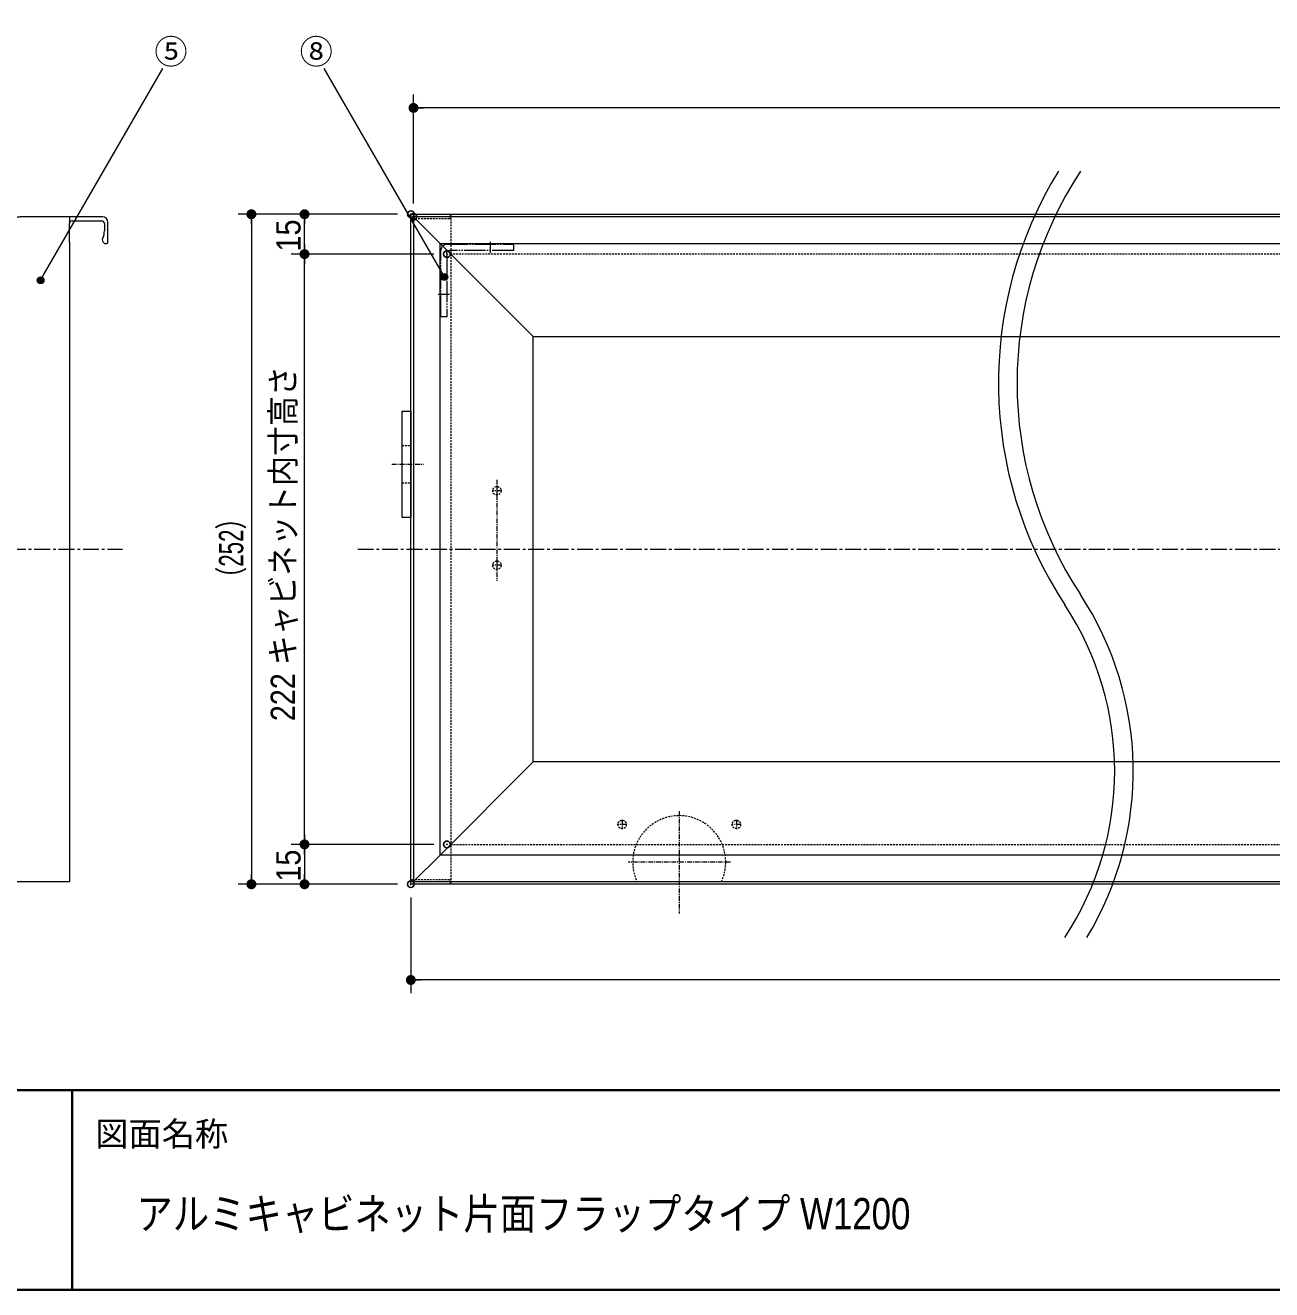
# Model space of a CAD drawing. Units: millimetres, scale not verified. Extents: x -1516 to 1516, y -761 to 761.
# Drawn here: x -1002 to -532.9, y -692.5 to -216.9 of the extents above; entities that cross this region are included whole.
import ezdxf
from ezdxf.enums import TextEntityAlignment as Align

# ---------------------------------------------------------------- set-up
doc = ezdxf.new("R2010")
doc.units = ezdxf.units.MM
doc.header["$LTSCALE"] = 5
doc.header["$PDMODE"] = 32
doc.header["$PDSIZE"] = 2.5
for name, pattern in [('USER1', [2.91, 1.76, -0.4, 0.35, -0.4]), ('USER2', [1.11, 0.71, -0.4]), ('USER3', [10.5, 8, -0.5, 0.5, -0.5, 0.5, -0.5]), ('USER4', [9.172222, 5.997222, -1.058333, 1.058333, -1.058333])]:
    doc.linetypes.add(name, pattern=pattern)
for name, color, linetype, lineweight in [('0-0_2寸法-3', 7, 'Continuous', 15), ('0-1_3一般', 7, 'Continuous', 15), ('0-2_1図面枠', 7, 'Continuous', 20), ('0-3_2寸法-1', 7, 'Continuous', 15), ('0-4_0', 7, 'Continuous', 25)]:
    doc.layers.add(name, color=color, linetype=linetype, lineweight=lineweight)
doc.layers.add('0-5_Defpoints', color=7, linetype='Continuous')
doc.styles.add('ＭＳ Ｐゴシック', font='')
doc.styles.get('ＭＳ Ｐゴシック').set_extended_font_data('MS PGothic')

# ---------------------------------------------------------------- blocks, each defined once
blk = doc.blocks.new('グループ-25')
at = {"layer": '0-1_3一般'}
for p, q in [((-2066, -1872.56), (-2066, -1810.06)), ((1931, -1810.06), (1931, -1872.56)), ((-2066, -1947.56), (-2066, -1872.56)), ((-2050, -1872.56), (-2050, -1947.56)), ((1915, -1947.56), (1915, -1872.56)), ((1931, -1872.56), (1931, -1947.56)), ((-2050, -1947.56), (-2050, -2010.06)), ((1915, -2010.06), (1915, -1947.56))]:
    blk.add_line(p, q, dxfattribs=at)
at = {"layer": '0-1_3一般', "linetype": 'USER2'}
for p, q in [((-2066, -1875.06), (-2050, -1875.06)), ((1915, -1875.06), (1931, -1875.06)), ((-2066, -1945.06), (-2050, -1945.06)), ((1915, -1945.06), (1931, -1945.06))]:
    blk.add_line(p, q, dxfattribs=at)
at = {"layer": '0-1_3一般', "linetype": 'USER1'}
for p, q in [((-2085.56, -1910.06), (-2026.06, -1910.06)), ((1891.06, -1910.06), (1950.56, -1910.06))]:
    blk.add_line(p, q, dxfattribs=at)
at = {"layer": '0-1_3一般'}
for points in [[(-2066, -1810.06), (-2050, -1810.06), (-2050, -1872.56)], [(1915, -1872.56), (1915, -1810.06), (1931, -1810.06)], [(-2050, -2010.06), (-2066, -2010.06), (-2066, -1947.56)], [(1931, -1947.56), (1931, -2010.06), (1915, -2010.06)]]:
    blk.add_lwpolyline(points, dxfattribs=at)
blk = doc.blocks.new('グループ-28')
at = {"layer": '0-1_3一般', "linetype": 'USER3'}
for p, q in [((-1982, -1496.5), (-1857, -1496.5)), ((-1900, -1512.38), (-1900, -1491.88)), ((-1857, -1496.5), (-1857, -1508)), ((1722, -1496.5), (1847, -1496.5)), ((1722, -1508), (1722, -1496.5)), ((1765, -1491.88), (1765, -1512.38)), ((-1993.5, -1519.83), (-1993.5, -1508)), ((-1993.5, -1633), (-1993.5, -1519.83)), ((-1982, -1508), (-1983.6, -1506.4)), ((-1982, -1513), (-1982, -1633)), ((-1857, -1508), (-1977, -1508)), ((1842, -1508), (1722, -1508)), ((1848.6, -1506.4), (1847, -1508)), ((1847, -1633), (1847, -1513)), ((1858.5, -1508), (1858.5, -1519.83)), ((1858.5, -1519.83), (1858.5, -1633)), ((-1998.5, -1590), (-1977, -1590)), ((1842, -1590), (1863.5, -1590)), ((-1982, -1633), (-1993.5, -1633)), ((1858.5, -1633), (1847, -1633))]:
    blk.add_line(p, q, dxfattribs=at)
for points in [[(-1982, -1513), (-1982, -1508), (-1977, -1508)], [(1842, -1508), (1847, -1508), (1847, -1513)]]:
    blk.add_lwpolyline(points, dxfattribs=at)
for centre, start, end in [((-1982, -1508), 90, 180), ((1847, -1508), 0, 90)]:
    blk.add_arc(centre, 11.5, start, end, dxfattribs=at)
blk = doc.blocks.new('グループ-29')
at = {"layer": '0-1_3一般'}
for p, q in [((-2050, -1448), (-2050, -1442.5)), ((-2050, -2692), (-2050, -1448)), ((-2047.5, -1440), (-1977.5, -1440)), ((-2045, -1445), (-1995, -1495)), ((-2045, -1445), (-2045, -2695)), ((1910, -1445), (-2045, -1445)), ((-1975, -1440), (1840, -1440)), ((-1975, -1442.5), (-1975, -1440)), ((-1995, -1495), (-1820, -1670)), ((-1995, -2645), (-1995, -1495)), ((-1995, -1495), (1860, -1495)), ((-1975, -1515), (-1975, -1512.5)), ((-1820, -1670), (1685, -1670)), ((-1820, -2470), (-1820, -1670)), ((-1820, -2470), (-1995, -2645)), ((1685, -2470), (-1820, -2470)), ((-1975, -2627.5), (-1975, -2625)), ((-1995, -2645), (-2045, -2695)), ((1860, -2645), (-1995, -2645)), ((-2050, -2692), (-2047.5, -2692)), ((-2050, -2697.5), (-2050, -2692)), ((-1977.5, -2700), (-2047.5, -2700)), ((-2045, -2695), (-1624.52, -2695)), ((-1975, -2700), (-1975, -2697.5)), ((1840, -2700), (-1975, -2700))]:
    blk.add_line(p, q, dxfattribs=at)
at = {"layer": '0-1_3一般', "linetype": 'USER2'}
for p, q in [((-2047.5, -1448), (-2050, -1448)), ((-2047.5, -1448), (-1977.5, -1448)), ((-1975, -1448), (-1977.5, -1448)), ((-1975, -1442.5), (-1975, -1512.5)), ((-1975, -2125), (-1975, -2625)), ((-1975, -2625), (1840, -2625)), ((-1975, -2627.5), (-1975, -2697.5)), ((-1977.5, -2692), (-2047.5, -2692)), ((-1977.5, -2692), (-1975, -2692))]:
    blk.add_line(p, q, dxfattribs=at)
at = {"layer": '0-1_3一般', "linetype": 'USER1'}
for p, q in [((-1888, -1939.21), (-1888, -2129.21)), ((-1879.2, -1960), (-1896.8, -1960)), ((-1888, -1951.2), (-1888, -1968.8)), ((-1888, -2091.2), (-1888, -2108.8)), ((-1879.2, -2100), (-1896.8, -2100)), ((-1545, -2562.25), (-1545, -2754.75)), ((-1643.7, -2587.5), (-1661.3, -2587.5)), ((-1652.5, -2578.7), (-1652.5, -2596.3)), ((-1428.7, -2587.5), (-1446.3, -2587.5)), ((-1437.5, -2578.7), (-1437.5, -2596.3)), ((-1448.75, -2658.5), (-1641.25, -2658.5))]:
    blk.add_line(p, q, dxfattribs=at)
at = {"layer": '0-1_3一般', "linetype": 'USER2'}
blk.add_lwpolyline([(1840, -2125), (1840, -1515), (-1975, -1515), (-1975, -2125)], dxfattribs=at)
at = {"layer": '0-1_3一般'}
blk.add_lwpolyline([(-1624.52, -2695), (-1465.48, -2695), (1910, -2695)], dxfattribs=at)
at = {"layer": '0-1_3一般', "linetype": 'USER2'}
for centre in [(-1888, -1960), (-1888, -2100), (-1652.5, -2587.5), (-1437.5, -2587.5)]:
    blk.add_circle(centre, 8, dxfattribs=at)
at = {"layer": '0-1_3一般'}
for centre, start, end in [((-2047.5, -1442.5), 90, 180), ((-1977.5, -1442.5), 0, 90), ((-2047.5, -2697.5), 180, 270), ((-1977.5, -2697.5), 270, 0)]:
    blk.add_arc(centre, 2.5, start, end, dxfattribs=at)
at = {"layer": '0-1_3一般', "linetype": 'USER2'}
for start, end in [(0, 204.65434), (335.34566, 0)]:
    blk.add_arc((-1545, -2658.5), 87.5, start, end, dxfattribs=at)
at = {"layer": '0-1_3一般'}
for name in ['グループ-28', 'グループ-25']:
    blk.add_blockref(name, (0, 0), dxfattribs=at)
blk = doc.blocks.new('グループ-30')
at = {"layer": '0-1_3一般'}
for centre, radius, start, end in [((-185.33, -1757.24), 758.99, 148.37388, 213.34808), ((-185.33, -1757.24), 723.99, 146.65192, 213.34808), ((-1294.62, -2487.24), 603.95, 328.81076, 33.34808), ((-1294.62, -2487.24), 568.95, 326.65192, 33.34808)]:
    blk.add_arc(centre, radius, start, end, dxfattribs=at)
blk = doc.blocks.new('グループ-32')
at = {"layer": '0-1_3一般', "linetype": 'USER4'}
blk.add_line((-2150, -2070), (2015, -2070), dxfattribs=at)
at = {"layer": '0-1_3一般'}
for name in ['グループ-30', 'グループ-29']:
    blk.add_blockref(name, (0, 0), dxfattribs=at)
blk = doc.blocks.new('グループ-33')
at = {"layer": '0-1_3一般', "linetype": 'USER1'}
for p, q in [((-3807.5, -1766.74), (-3807.5, -2054.24)), ((-3965.21, -1910.02), (-3777.5, -1910.02))]:
    blk.add_line(p, q, dxfattribs=at)
at = {"layer": '0-1_3一般'}
for p, q in [((-3907.5, -2005.02), (-3907.5, -1815.02)), ((-3902.5, -1810.02), (-3712.5, -1810.02)), ((-3707.5, -1815.02), (-3707.5, -2005.02)), ((-3712.5, -2010.02), (-3902.5, -2010.02))]:
    blk.add_line(p, q, dxfattribs=at)
at = {"layer": '0-1_3一般', "linetype": 'USER1'}
blk.add_lwpolyline([(-3777.5, -1910.02), (-3772.5, -1910.02), (-3662.21, -1910.02)], dxfattribs=at)
at = {"layer": '0-1_3一般'}
blk.add_circle((-3807.5, -1910.02), 35, dxfattribs=at)
for centre, start, end in [((-3902.5, -1815.02), 90, 180), ((-3712.5, -1815.02), 0, 90), ((-3902.5, -2005.02), 180, 270), ((-3712.5, -2005.02), 270, 0)]:
    blk.add_arc(centre, 5, start, end, dxfattribs=at)
blk = doc.blocks.new('グループ-34')
at = {"layer": '0-1_3一般'}
for p, q in [((-2795, -1444.96), (-2785, -1444.96)), ((-2795, -1454.96), (-2795, -1444.96)), ((-2692.5, -1444.96), (-2785, -1444.96)), ((-2692.5, -1444.96), (-2692.5, -1457.46)), ((-2630, -1444.96), (-2692.5, -1444.96)), ((-2795, -1454.96), (-2795, -1507.96)), ((-2692.5, -1492.46), (-2692.5, -1457.46)), ((-2687.5, -1452.46), (-2631.5, -1452.46)), ((-2626.5, -1457.46), (-2626.5, -1471.47)), ((-2620, -1492.46), (-2620, -1454.96)), ((-2692.5, -1492.46), (-2692.5, -2694.96)), ((-2625.81, -1494.96), (-2622.5, -1494.96)), ((-2795, -1510.96), (-2795, -1507.96)), ((-2795, -1510.96), (-2795, -1924.96)), ((-2795, -1924.96), (-2795, -2469.96)), ((-2795, -1924.96), (-2795, -2474.96)), ((-2795, -1924.96), (-2795, -2694.96)), ((-2795, -2694.96), (-2692.5, -2694.96))]:
    blk.add_line(p, q, dxfattribs=at)
for centre, radius, start, end in [((-2630, -1454.96), 10, 0, 90), ((-2687.5, -1457.46), 5, 90, 180), ((-2631.5, -1457.46), 5, 0, 90), ((-2656.5, -1471.47), 30, 333.29515, 0), ((-2623, -1488.33), 7.5, 153.29515, 235.75613), ((-2625.81, -1492.46), 2.5, 235.75613, 270), ((-2622.5, -1492.46), 2.5, 270, 0)]:
    blk.add_arc(centre, radius, start, end, dxfattribs=at)
blk = doc.blocks.new('グループ-35')
at = {"layer": '0-1_3一般'}
for p, q in [((-4814, -1439.96), (-4808, -1439.96)), ((-4814, -2700), (-4814, -1439.96)), ((-4805.5, -1439.96), (-4808, -1439.96)), ((-4808, -1439.96), (-4808, -2700)), ((-4808, -1447.96), (-4808, -1442.46)), ((-4808, -2691.96), (-4808, -1447.96)), ((-4805.5, -1439.96), (-4328, -1439.96)), ((-3837, -1439.96), (-3837, -1763.72)), ((-2807.5, -1439.96), (-2807.5, -1952.46)), ((-2807.5, -1612.46), (-2807.5, -2700)), ((-3837, -1963.72), (-3837, -2700)), ((-4808, -2700), (-4814, -2700)), ((-4808, -2697.46), (-4808, -2691.96)), ((-4808, -2700), (-4805.5, -2700)), ((-4328, -2700), (-4805.5, -2700)), ((-2810, -2700), (-2807.5, -2700))]:
    blk.add_line(p, q, dxfattribs=at)
at = {"layer": '0-1_3一般', "linetype": 'USER2'}
blk.add_line((-3837, -1763.72), (-3837, -1963.72), dxfattribs=at)
at = {"layer": '0-1_3一般', "linetype": 'USER1'}
for p, q in [((-4558, -2633.84), (-4558, -2675.09)), ((-4026, -2633.84), (-4026, -2675.09)), ((-3589.5, -2633.84), (-3589.5, -2675.09)), ((-3057.5, -2633.84), (-3057.5, -2675.09)), ((-4537.38, -2654.46), (-4578.63, -2654.46)), ((-4005.38, -2654.46), (-4046.63, -2654.46)), ((-3568.88, -2654.46), (-3610.13, -2654.46)), ((-3036.88, -2654.46), (-3078.13, -2654.46))]:
    blk.add_line(p, q, dxfattribs=at)
at = {"layer": '0-1_3一般'}
for points in [[(-2807.5, -1439.96), (-2810, -1439.96), (-3837, -1439.96), (-4805.5, -1439.96)], [(-2807.5, -1952.46), (-2807.5, -1612.46), (-2807.5, -1952.46)], [(-2810, -2700), (-3837, -2700), (-4805.5, -2700)]]:
    blk.add_lwpolyline(points, dxfattribs=at)
for centre in [(-4558, -2654.46), (-4026, -2654.46), (-3589.5, -2654.46), (-3057.5, -2654.46)]:
    blk.add_circle(centre, 18.75, dxfattribs=at)
for name in ['グループ-34', 'グループ-33']:
    blk.add_blockref(name, (0, 0), dxfattribs=at)
blk = doc.blocks.new('グループ-36')
at = {"layer": '0-1_3一般', "linetype": 'USER4'}
for p, q in [((-3807.5, -2800), (-3807.5, -1339.96)), ((-4914, -2069.96), (-2592.5, -2069.96))]:
    blk.add_line(p, q, dxfattribs=at)
at = {"layer": '0-1_3一般'}
blk.add_blockref('グループ-35', (0, 0), dxfattribs=at)
blk = doc.blocks.new('グループ-39')
at = {"layer": '0-2_1図面枠', "lineweight": 35}
for p, q in [((-5000, -3087.5), (5000, -3087.5)), ((-2687.5, -3087.5), (-2687.5, -3462.5))]:
    blk.add_line(p, q, dxfattribs=at)
blk.add_lwpolyline([(-5000, 3462.5), (5000, 3462.5), (5000, -3462.5), (-5000, -3462.5)], close=True, dxfattribs=at)
blk = doc.blocks.new('図面枠')
at = {"layer": '0-2_1図面枠'}
blk.add_blockref('グループ-39', (0, 0), dxfattribs=at)
at = {"layer": '0-2_1図面枠', "style": 'ＭＳ Ｐゴシック'}
blk.add_text('図面名称', height=45.86, dxfattribs=at).set_placement((-2643.76, -3206.24), align=Align.BOTTOM_LEFT)
blk = doc.blocks.new('_Dot')
at = {"layer": '0-4_0'}
blk.add_line((-2.5, 0), (-5, 0), dxfattribs=at)
for points in [[(0, 0), (-2.5, 0), (-2.48, 0.313)], [(0, 0), (-2.48, -0.313), (-2.5, 0)], [(0, 0), (-2.48, 0.313), (-2.421, 0.622)], [(0, 0), (-2.421, -0.622), (-2.48, -0.313)], [(0, 0), (-2.421, 0.622), (-2.324, 0.92)], [(0, 0), (-2.324, -0.92), (-2.421, -0.622)], [(0, 0), (-2.324, 0.92), (-2.191, 1.204)], [(0, 0), (-2.191, -1.204), (-2.324, -0.92)], [(0, 0), (-2.191, 1.204), (-2.023, 1.469)], [(0, 0), (-2.023, -1.469), (-2.191, -1.204)], [(0, 0), (-2.023, 1.469), (-1.822, 1.711)], [(0, 0), (-1.822, -1.711), (-2.023, -1.469)], [(0, 0), (-1.822, 1.711), (-1.594, 1.926)], [(0, 0), (-1.594, -1.926), (-1.822, -1.711)], [(0, 0), (-1.594, 1.926), (-1.34, 2.111)], [(0, 0), (-1.34, -2.111), (-1.594, -1.926)], [(0, 0), (-1.34, 2.111), (-1.064, 2.262)], [(0, 0), (-1.064, -2.262), (-1.34, -2.111)], [(0, 0), (-1.064, 2.262), (-0.773, 2.378)], [(0, 0), (-0.773, -2.378), (-1.064, -2.262)], [(0, 0), (-0.773, 2.378), (-0.468, 2.456)], [(0, 0), (-0.468, -2.456), (-0.773, -2.378)], [(0, 0), (-0.468, 2.456), (-0.157, 2.495)], [(0, 0), (-0.157, -2.495), (-0.468, -2.456)], [(0, 0), (-0.157, 2.495), (0.157, 2.495)], [(0, 0), (0.157, -2.495), (-0.157, -2.495)], [(0, 0), (0.157, 2.495), (0.468, 2.456)], [(0, 0), (0.468, 2.456), (0.773, 2.378)], [(0, 0), (0.773, 2.378), (1.064, 2.262)], [(0, 0), (1.064, 2.262), (1.34, 2.111)], [(0, 0), (1.34, 2.111), (1.594, 1.926)], [(0, 0), (1.594, 1.926), (1.822, 1.711)], [(0, 0), (1.822, 1.711), (2.023, 1.469)], [(0, 0), (2.023, 1.469), (2.191, 1.204)], [(0, 0), (2.191, 1.204), (2.324, 0.92)], [(0, 0), (2.324, 0.92), (2.421, 0.622)], [(0, 0), (2.421, 0.622), (2.48, 0.313)], [(0, 0), (2.48, 0.313), (2.5, 0)], [(0, 0), (0.468, -2.456), (0.157, -2.495)], [(0, 0), (0.773, -2.378), (0.468, -2.456)], [(0, 0), (1.064, -2.262), (0.773, -2.378)], [(0, 0), (1.34, -2.111), (1.064, -2.262)], [(0, 0), (1.594, -1.926), (1.34, -2.111)], [(0, 0), (1.822, -1.711), (1.594, -1.926)], [(0, 0), (2.023, -1.469), (1.822, -1.711)], [(0, 0), (2.191, -1.204), (2.023, -1.469)], [(0, 0), (2.324, -0.92), (2.191, -1.204)], [(0, 0), (2.421, -0.622), (2.324, -0.92)], [(0, 0), (2.48, -0.313), (2.421, -0.622)], [(0, 0), (2.5, 0), (2.48, -0.313)]]:
    blk.add_solid(points, dxfattribs=at)

msp = doc.modelspace()

# ---------------------------------------------------------------- hatches: boundary and pattern name
at = {"layer": '0-0_2寸法-3'}
for points in [[(-994.928, -312.849, 1), (-997.432, -312.849, 1)], [(-843.002, -311.6, 1), (-845.505, -311.6, 1)]]:
    msp.add_hatch(color=256, dxfattribs=at).paths.add_polyline_path(points)

# ---------------------------------------------------------------- linework, layer by layer
for p, q in [((-996.18, -312.849), (-950.192, -233.196)), ((-844.253, -311.6), (-889.52, -233.196))]:
    msp.add_line(p, q, dxfattribs=at)
for centre in [(-996.18, -312.849), (-844.253, -311.6)]:
    msp.add_circle(centre, 1.252, dxfattribs=at)
at = {"layer": '0-3_2寸法-1'}
for p, q in [((-855.875, -284), (-855.875, -243)), ((-68.627, -248), (-852.123, -248)), ((-901.875, -288), (-921.875, -288)), ((-861.875, -288), (-901.875, -288)), ((-916.875, -291.752), (-916.875, -536.248)), ((-896.875, -299.248), (-896.875, -291.752)), ((-848.275, -303), (-901.875, -303)), ((-848.275, -303), (-901.875, -303)), ((-896.875, -521.248), (-896.875, -306.752)), ((-848.275, -525), (-901.875, -525)), ((-848.275, -525), (-901.875, -525)), ((-896.875, -528.752), (-896.875, -536.248)), ((-901.875, -540), (-921.875, -540)), ((-861.875, -540), (-901.875, -540)), ((-856.875, -545), (-856.875, -581)), ((-67.627, -576), (-853.123, -576))]:
    msp.add_line(p, q, dxfattribs=at)
at = {"layer": '0-5_Defpoints'}
for p in [(-855.875, -248), (-896.875, -288), (-856.875, -288), (-855.875, -289), (-896.875, -303), (-843.275, -303), (-843.275, -525), (-916.875, -540), (-896.875, -540), (-856.875, -540), (-856.875, -540), (-856.875, -576)]:
    msp.add_point(p, dxfattribs=at)

# ---------------------------------------------------------------- block references
at = {"layer": '0-1_3一般', "xscale": 0.2, "yscale": 0.2}
for name in ['グループ-36', 'グループ-32']:
    msp.add_blockref(name, (-446.875, 0), dxfattribs=at)
at = {"layer": '0-2_1図面枠', "xscale": 0.2, "yscale": 0.2}
msp.add_blockref('図面枠', (-446.875, 0), dxfattribs=at)
at = {"layer": '0-3_2寸法-1', "xscale": 0.7503418, "yscale": 0.7503418}
for p, rotation in [((-855.875, -248), 180), ((-916.875, -288), 90), ((-896.875, -288), 90), ((-896.875, -303), 270), ((-896.875, -303), 90), ((-896.875, -525), 270), ((-896.875, -525), 90), ((-916.875, -540), 270), ((-896.875, -540), 270), ((-856.875, -576), 180)]:
    msp.add_blockref('_Dot', p, dxfattribs=dict(at, rotation=rotation))

# ---------------------------------------------------------------- texts
at = {"layer": '0-0_2寸法-3', "style": 'ＭＳ Ｐゴシック'}
for s, p in [('⑤', (-953.387, -234.182)), ('⑧', (-898.714, -234.182))]:
    msp.add_text(s, height=9.164, dxfattribs=at).set_placement(p, align=Align.BOTTOM_LEFT)
at = {"layer": '0-2_1図面枠', "style": 'ＭＳ Ｐゴシック', "width": 0.85}
msp.add_text('アルミキャビネット片面フラップタイプ W1200', height=11.79, dxfattribs=at).set_placement((-960.114, -673.349), align=Align.BOTTOM_LEFT)
at = {"layer": '0-3_2寸法-1', "style": 'ＭＳ Ｐゴシック'}
for s, height, width, p in [('15', 9.164, 0.9, (-895.635, -301.982)), ('222 キャビネット内寸高さ', 9.164, 0.9, (-897.679, -478.65)), ('（252）', 9.171, 0.7, (-917.171, -429.344)), ('15', 9.164, 0.9, (-895.635, -538.982))]:
    msp.add_text(s, height=height, rotation=90, dxfattribs=dict(at, width=width)).set_placement(p, align=Align.BOTTOM_LEFT)

doc.saveas('drawing.dxf')
